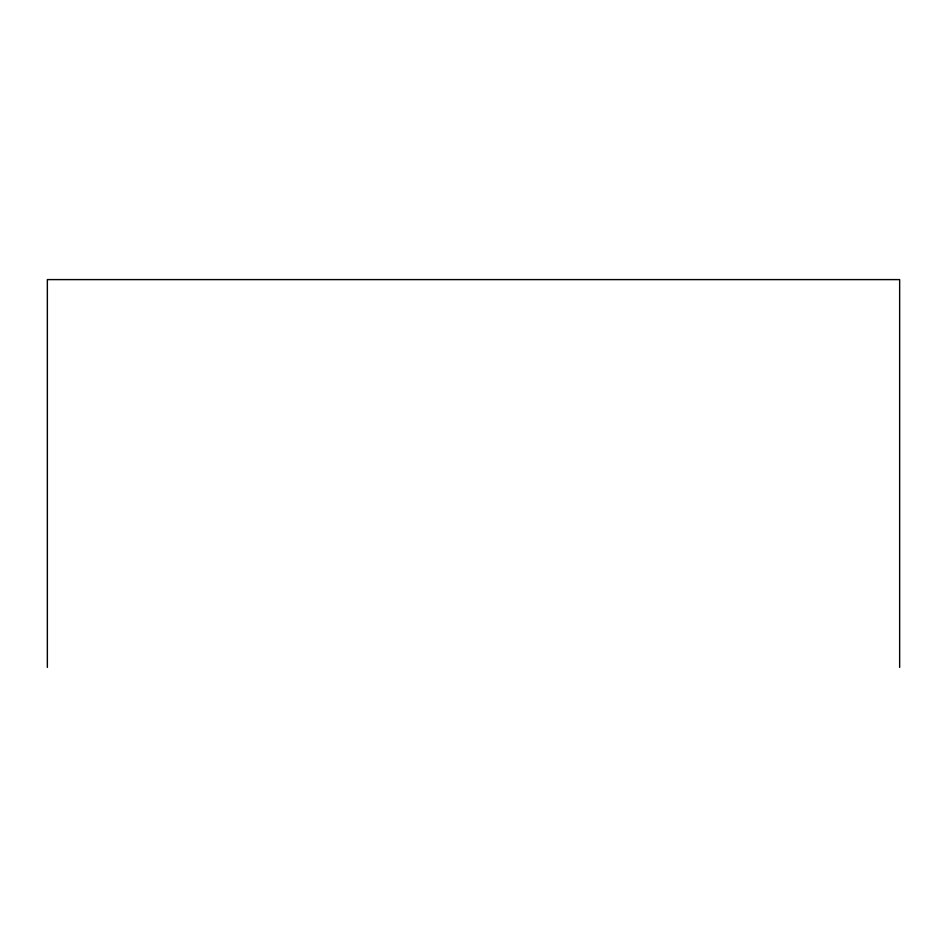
<?xml version="1.0" encoding="UTF-8"?>
<svg xmlns="http://www.w3.org/2000/svg" width="947" height="947" viewBox="0 0 947 947"><rect width="100%" height="100%" fill="white"/><g stroke="black" fill="none" stroke-linecap="round" stroke-linejoin="round"><path stroke-width="1.42" d="M899.65 667.398L899.65 279.602L47.35 279.602L47.35 667.398"/></g></svg>
